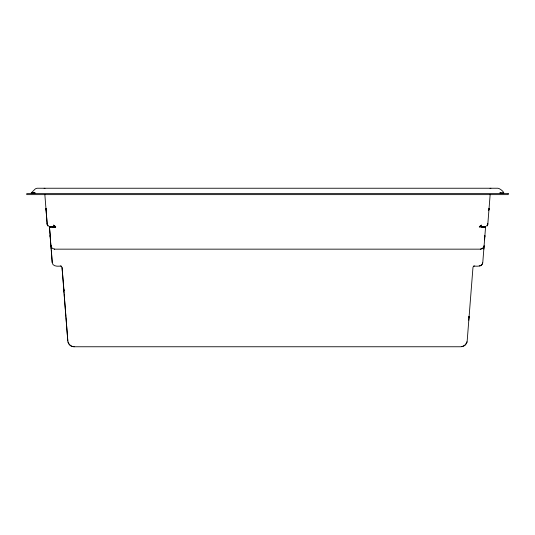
<?xml version="1.0" encoding="UTF-8"?>
<svg xmlns="http://www.w3.org/2000/svg" width="535" height="535" viewBox="0 0 535 535"><rect width="100%" height="100%" fill="white"/><g stroke="black" fill="none" stroke-linecap="round" stroke-linejoin="round"><path stroke-width="0.8" d="M50.263 226.954L49.387 226.626L50.912 245.913M485.599 226.766L484.208 226.954L485.586 226.92M484.101 245.766L484.075 246.04M488.997 209.185C488.903 209.559 489.244 208.108 488.676 210.048M469.108 316.499L469.008 317.81M468.874 319.455L468.82 320.204M468.934 318.753L468.981 318.104M483.994 247.13L484.068 246.2M484.57 239.827L484.69 238.276M483.887 248.421L483.834 249.149M483.968 247.424L483.921 248.073M484.743 237.56L484.85 236.209M485.599 226.733L482.777 262.571C482.43 266.798 476.718 266.383 473.863 265.982M490.16 194.446L487.846 223.804L487.318 225.456L487.846 223.824L486.796 226.124L487.258 225.549M489.023 208.877L488.763 210.088M484.864 236.029L484.897 235.661L484.496 237.059M469.081 316.88L469.115 316.446L468.981 317.148M64.16 294.464L65.885 316.426M489.037 208.724L488.743 210.141M488.916 209.653L489.01 209.031L488.783 209.794M473.495 266.43C475.729 265.474 472.886 266.183 472.96 267.533L467.189 340.869C467.008 344.099 464.052 346.827 460.816 346.76L74.184 346.76C71.202 346.814 68.413 344.507 67.905 341.571M33.143 193.048A2.896 0.341 -7 0 1 32.876 193.075L31.491 193.088A3.25 0.408 -7.4 0 1 31.311 193.028L31.284 192.948A5.992 0.736 -7.4 0 1 31.364 192.834L35.377 188.828L37.055 188.24L497.945 188.24C500.004 188.287 506.658 193.951 502.191 193.102M51.353 250.413L52.223 262.571C52.57 266.798 58.282 266.383 61.137 265.982M487.8 224.185L487.318 225.456M483.968 246.468L483.854 246.816L484.055 246.113L482.784 248.293L480.41 249.156L54.59 249.156L52.216 248.293L50.899 245.766L50.932 246.2M482.731 262.939L482.376 263.982M479.293 226.954L481.46 225.081L480.978 225.409A9.944 9.61 0.6 0 0 479.3 226.92L481.159 226.947M466.921 342.273L467.042 341.811M503.689 192.874L503.656 192.834A5.992 0.736 7.4 0 1 503.716 192.954A4.42 0.542 7.1 0 1 503.702 193.008L503.676 193.021A3.25 0.408 7.4 0 1 503.495 193.108L503.127 193.128M466.761 342.721L464.795 345.376L461.765 346.687M483.513 247.471L483.299 247.772L483.7 247.157L483.051 248.046M481.975 264.598L481.166 265.347M490.047 188.521L490.876 188.24M482.175 248.708L481.5 248.996M480.851 265.534L480.176 265.821M49.407 226.827L49.875 226.947M479.454 265.969L479.821 265.915M33.966 192.988L34.267 192.954A5.992 0.762 -7.1 0 0 35.17 192.847A5.878 0.749 -7.1 0 1 34.347 192.981M503.388 193.102L503.395 193.102A2.896 0.348 6.8 0 0 503.482 193.068A3.103 0.381 7.3 0 0 503.689 193.008L503.689 193.008A3.698 0.448 6.6 0 1 503.455 193.068M482.028 226.947L482.45 226.954L481.6 226.947L484.737 226.954M480.41 249.156L480.778 249.136M32.274 193.128L32.996 193.088A3.103 0.388 -7.2 0 0 33.792 193.015A4.42 0.542 -7.1 0 0 34.34 192.961M49.494 226.947L50.792 226.954L49.581 226.954M484.897 226.947L485.419 226.954M482.496 226.947L483.861 226.947L480.871 226.954M52.55 226.954L53.393 226.954M53.467 226.947L55.707 226.954A9.857 9.53 -0.5 0 0 54.483 225.757L53.54 225.081L55.687 226.94L51.781 226.954L54.302 226.954M50.511 226.954L52.002 226.947L51.427 226.954M54.744 226.954L55.707 226.954L54.73 226.867M483.533 226.947L483.192 226.947M482.831 226.947L483.225 226.954M502.927 193.128L502.251 193.102A3.25 0.415 7.2 0 1 501.348 193.048L499.844 192.834M31.404 192.827A5.878 0.722 -7.4 0 0 31.297 192.941L32.073 193.128M74.184 346.76C71.289 346.807 68.56 344.64 67.958 341.811M54.222 249.136L54.59 249.156M31.873 193.128L31.291 192.981M502.251 193.102L500.118 192.874M60.609 266.002L61.505 266.43L62.04 267.533L67.811 340.869L65.972 317.536M44.124 188.24L44.953 188.521M31.411 193.061L31.498 193.088A3.698 0.448 -6.6 0 1 31.318 192.988L31.351 193.035M48.203 226.124L47.154 223.824L45.963 208.724L46.217 209.794M48.117 226.031L47.154 223.824L44.84 194.446M47.682 225.456L47.154 223.79L47.682 225.456L47.421 224.927M50.504 237.059L49.401 226.733M46.304 210.008L45.977 208.877M63.999 290.585L62.04 267.533M63.899 290.224L63.792 289.796M50.103 235.661L50.21 236.309L50.116 235.781M63.765 289.515L63.852 290.084M50.123 235.888L50.163 236.416M63.899 291.18L63.953 291.822M50.183 236.657L50.257 237.56M51.166 249.149L50.952 246.394M63.799 289.95L63.872 290.879M64.006 292.531L64.066 293.28M50.283 237.908L50.343 238.65M50.37 239.038L50.404 239.433M50.43 239.827L50.464 240.222M50.497 240.61L52.223 262.571M503.702 192.941A5.878 0.722 7.4 0 0 503.595 192.827A5.798 0.709 7.6 0 1 503.689 192.948M33.979 192.954A3.698 0.421 -7.1 0 1 33.163 193.041M508.25 193.623L26.75 193.623L26.75 194.633L508.25 194.633L508.25 193.623M46.237 210.088L45.963 208.724L46.231 210.068M47.287 224.546L47.2 224.185L47.281 224.533M50.999 246.388L50.899 245.746L50.999 246.388"/></g></svg>
